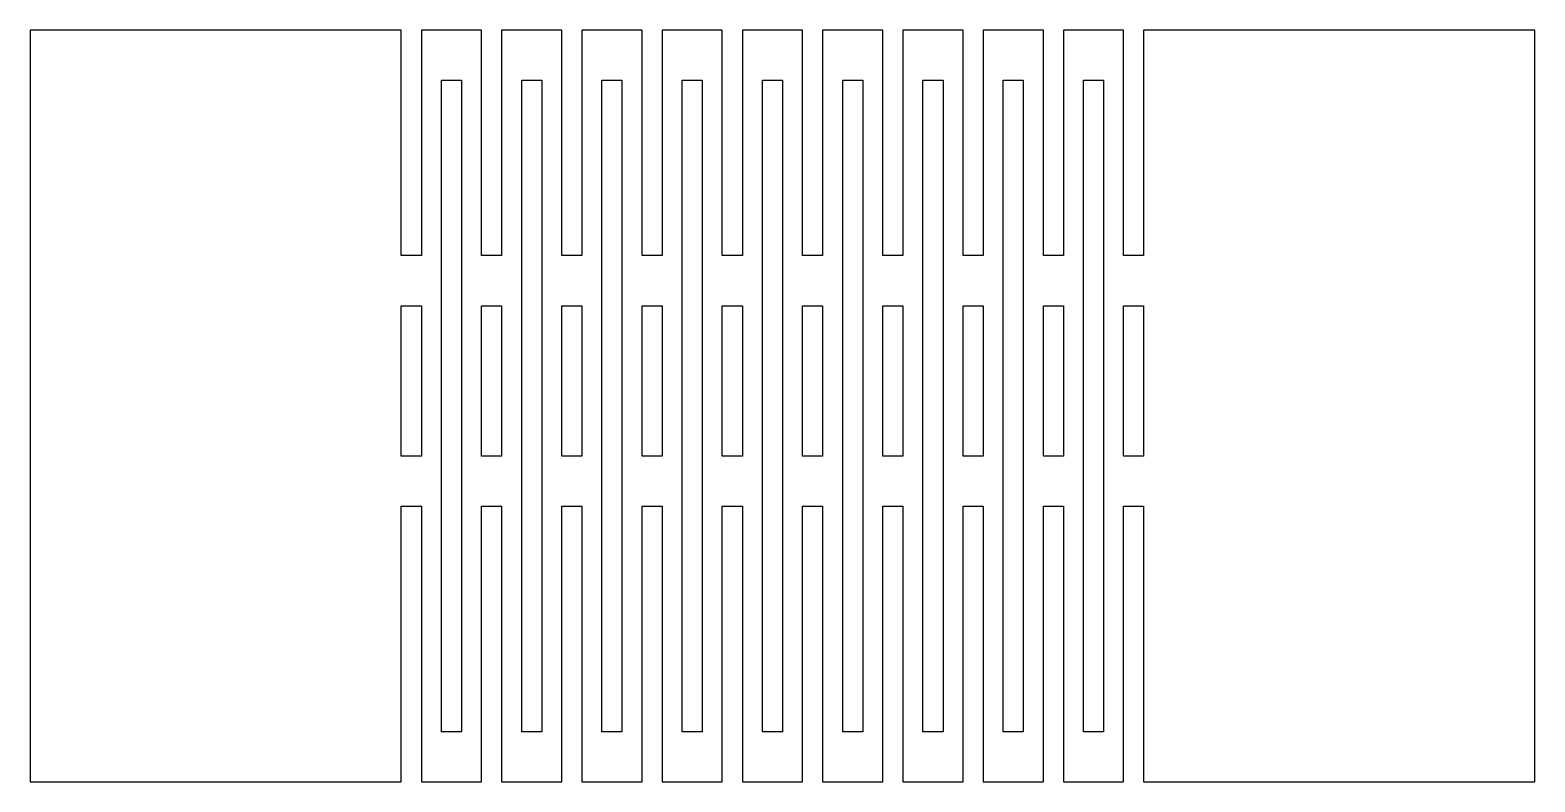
# Model space of a CAD drawing. Header units: metres. Extents: x 0 to 150, y 0 to 75.
import ezdxf

# ---------------------------------------------------------------- set-up
doc = ezdxf.new("R2010")
doc.units = ezdxf.units.M

msp = doc.modelspace()

# ---------------------------------------------------------------- linework, layer by layer
for p, q in [((37, 75), (0, 75)), ((0, 75), (0, 0)), ((37, 52.5), (37, 75)), ((45, 75), (39, 75)), ((39, 75), (39, 52.5)), ((45, 52.5), (45, 75)), ((53, 75), (47, 75)), ((47, 75), (47, 52.5)), ((53, 52.5), (53, 75)), ((61, 75), (55, 75)), ((55, 75), (55, 52.5)), ((61, 52.5), (61, 75)), ((69, 75), (63, 75)), ((63, 75), (63, 52.5)), ((69, 52.5), (69, 75)), ((77, 75), (71, 75)), ((71, 75), (71, 52.5)), ((77, 52.5), (77, 75)), ((85, 75), (79, 75)), ((79, 75), (79, 52.5)), ((85, 52.5), (85, 75)), ((93, 75), (87, 75)), ((87, 75), (87, 52.5)), ((93, 52.5), (93, 75)), ((101, 75), (95, 75)), ((95, 75), (95, 52.5)), ((101, 52.5), (101, 75)), ((109, 75), (103, 75)), ((103, 75), (103, 52.5)), ((109, 52.5), (109, 75)), ((150, 75), (111, 75)), ((111, 75), (111, 52.5)), ((150, 0), (150, 75)), ((41, 5), (41, 70)), ((41, 70), (43, 70)), ((43, 70), (43, 5)), ((49, 5), (49, 70)), ((49, 70), (51, 70)), ((51, 70), (51, 5)), ((57, 5), (57, 70)), ((57, 70), (59, 70)), ((59, 70), (59, 5)), ((65, 5), (65, 70)), ((65, 70), (67, 70)), ((67, 70), (67, 5)), ((73, 5), (73, 70)), ((73, 70), (75, 70)), ((75, 70), (75, 5)), ((81, 5), (81, 70)), ((81, 70), (83, 70)), ((83, 70), (83, 5)), ((89, 5), (89, 70)), ((89, 70), (91, 70)), ((91, 70), (91, 5)), ((97, 5), (97, 70)), ((97, 70), (99, 70)), ((99, 70), (99, 5)), ((105, 5), (105, 70)), ((105, 70), (107, 70)), ((107, 70), (107, 5)), ((39, 52.5), (37, 52.5)), ((47, 52.5), (45, 52.5)), ((55, 52.5), (53, 52.5)), ((63, 52.5), (61, 52.5)), ((71, 52.5), (69, 52.5)), ((79, 52.5), (77, 52.5)), ((87, 52.5), (85, 52.5)), ((95, 52.5), (93, 52.5)), ((103, 52.5), (101, 52.5)), ((111, 52.5), (109, 52.5)), ((37, 47.5), (39, 47.5)), ((37, 32.5), (37, 47.5)), ((39, 47.5), (39, 32.5)), ((45, 32.5), (45, 47.5)), ((45, 47.5), (47, 47.5)), ((47, 47.5), (47, 32.5)), ((53, 32.5), (53, 47.5)), ((53, 47.5), (55, 47.5)), ((55, 47.5), (55, 32.5)), ((61, 32.5), (61, 47.5)), ((61, 47.5), (63, 47.5)), ((63, 47.5), (63, 32.5)), ((69, 32.5), (69, 47.5)), ((69, 47.5), (71, 47.5)), ((71, 47.5), (71, 32.5)), ((77, 32.5), (77, 47.5)), ((77, 47.5), (79, 47.5)), ((79, 47.5), (79, 32.5)), ((85, 32.5), (85, 47.5)), ((85, 47.5), (87, 47.5)), ((87, 47.5), (87, 32.5)), ((93, 32.5), (93, 47.5)), ((93, 47.5), (95, 47.5)), ((95, 47.5), (95, 32.5)), ((101, 32.5), (101, 47.5)), ((101, 47.5), (103, 47.5)), ((103, 47.5), (103, 32.5)), ((109, 32.5), (109, 47.5)), ((109, 47.5), (111, 47.5)), ((111, 47.5), (111, 32.5)), ((39, 32.5), (37, 32.5)), ((47, 32.5), (45, 32.5)), ((55, 32.5), (53, 32.5)), ((63, 32.5), (61, 32.5)), ((71, 32.5), (69, 32.5)), ((79, 32.5), (77, 32.5)), ((87, 32.5), (85, 32.5)), ((95, 32.5), (93, 32.5)), ((103, 32.5), (101, 32.5)), ((111, 32.5), (109, 32.5)), ((37, 0), (37, 27.5)), ((37, 27.5), (39, 27.5)), ((39, 27.5), (39, 0)), ((45, 0), (45, 27.5)), ((45, 27.5), (47, 27.5)), ((47, 27.5), (47, 0)), ((53, 0), (53, 27.5)), ((53, 27.5), (55, 27.5)), ((55, 27.5), (55, 0)), ((61, 0), (61, 27.5)), ((61, 27.5), (63, 27.5)), ((63, 27.5), (63, 0)), ((69, 0), (69, 27.5)), ((69, 27.5), (71, 27.5)), ((71, 27.5), (71, 0)), ((77, 0), (77, 27.5)), ((77, 27.5), (79, 27.5)), ((79, 27.5), (79, 0)), ((85, 0), (85, 27.5)), ((85, 27.5), (87, 27.5)), ((87, 27.5), (87, 0)), ((93, 0), (93, 27.5)), ((93, 27.5), (95, 27.5)), ((95, 27.5), (95, 0)), ((101, 0), (101, 27.5)), ((101, 27.5), (103, 27.5)), ((103, 27.5), (103, 0)), ((109, 0), (109, 27.5)), ((109, 27.5), (111, 27.5)), ((111, 27.5), (111, 0)), ((43, 5), (41, 5)), ((51, 5), (49, 5)), ((59, 5), (57, 5)), ((67, 5), (65, 5)), ((75, 5), (73, 5)), ((83, 5), (81, 5)), ((91, 5), (89, 5)), ((99, 5), (97, 5)), ((107, 5), (105, 5)), ((0, 0), (37, 0)), ((39, 0), (45, 0)), ((47, 0), (53, 0)), ((55, 0), (61, 0)), ((63, 0), (69, 0)), ((71, 0), (77, 0)), ((79, 0), (85, 0)), ((87, 0), (93, 0)), ((95, 0), (101, 0)), ((103, 0), (109, 0)), ((111, 0), (150, 0))]:
    msp.add_line(p, q)

doc.saveas('drawing.dxf')
